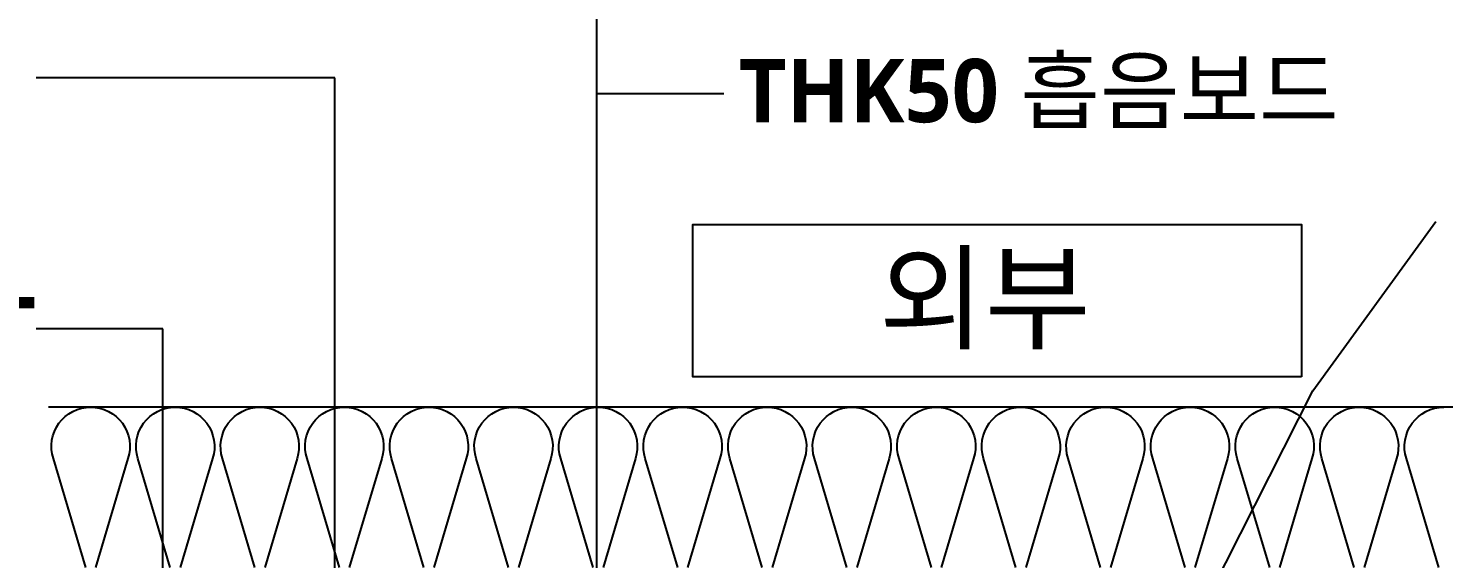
# Model space of a CAD drawing. Extents: x 200 to 24872, y 200 to 5740.
# Drawn here: x 11041 to 11710, y 4977 to 5228 of the extents above; entities that cross this region are included whole.
import ezdxf
from ezdxf.enums import TextEntityAlignment as Align

# ---------------------------------------------------------------- set-up
doc = ezdxf.new("R2010")
doc.units = 0
doc.header["$LTSCALE"] = 10
doc.header["$MEASUREMENT"] = 0
doc.header["$PDSIZE"] = -2
doc.layers.get('0').update_dxf_attribs({"linetype": 'CONTINUOUS'})
doc.layers.get('Defpoints').update_dxf_attribs({"color": 143, "linetype": 'CONTINUOUS'})
for name, color, linetype in [('A-ANNO-LEAD', 4, 'CONTINUOUS'), ('A-ANNO-TEXT1', 7, 'CONTINUOUS'), ('A-DIM', 7, 'CONTINUOUS'), ('A-insul', 251, 'CONTINUOUS'), ('A-ST-AXIS-BUB', 7, 'CONTINUOUS'), ('A-ST-AXIS-DIM', 7, 'CONTINUOUS'), ('A-WALL-GW', 4, 'CONTINUOUS')]:
    doc.layers.add(name, color=color, linetype=linetype)
doc.styles.add('2020음성 1차', font='NanumGothicBold.ttf')
doc.dimstyles.new('DLEADER', dxfattribs={"dimscale": 50, "dimtxt": 3, "dimasz": 3, "dimexe": 1, "dimexo": 8, "dimgap": 1, "dimtad": 1, "dimdec": 0, "dimrnd": 0.25, "dimdsep": 32, "dimtxsty": '2020음성 1차', "dimblk": 'DOT', "dimcen": 5, "dimclrd": 4, "dimclre": 4, "dimclrt": 3, "dimadec": 0, "dimazin": 0, "dimtfac": 1, "dimtdec": 0, "dimtix": 1, "dimtmove": 2, "dimatfit": 1, "dimldrblk": 'DOT', "dimfxl": 1, "dimarcsym": 0})
doc.dimstyles.new('RI-DOT-150', dxfattribs={"dimscale": 150, "dimtxt": 3, "dimasz": 1, "dimexe": 2, "dimexo": 2, "dimgap": 1, "dimtad": 1, "dimdec": 0, "dimzin": 9, "dimdsep": 46, "dimtxsty": '2020음성 1차', "dimcen": 0, "dimclrd": 256, "dimclre": 256, "dimclrt": 3, "dimadec": 0, "dimazin": 0, "dimtm": 1e-09, "dimtfac": 1, "dimtdec": 0, "dimtix": 1, "dimtmove": 2, "dimatfit": 3, "dimfxl": 1.25, "dimtolj": 1, "dimtzin": 0, "dimlwd": -1, "dimlwe": -1, "dimarcsym": 0})

# ---------------------------------------------------------------- blocks, each defined once
blk = doc.blocks.new('DIMDOT')
at = {"layer": 'A-DIM', "color": 7, "linetype": 'Continuous'}
blk.add_line((-2, 0), (2, 0), dxfattribs=at)
for radius in [0.5, 0.25]:
    blk.add_circle((0, 0), radius, dxfattribs=at)
blk = doc.blocks.new('*D135')
at = {"layer": 'A-ST-AXIS-DIM'}
for p, q in [((11035.00000028179, 5048.672318675352), (10815.00000029156, 5048.672318675352)), ((10835.00000029156, 5038.672318675352), (10835.00000029156, 4608.672318942699)), ((11035.00000028466, 4598.672318942699), (10815.00000029156, 4598.672318942699))]:
    blk.add_line(p, q, dxfattribs=at)
at = {"layer": 'Defpoints', "color": 0}
for p in [(11050.00000028179, 5048.672318675352), (10835.00000029156, 4598.672318942699), (11050.00000028466, 4598.672318942699)]:
    blk.add_point(p, dxfattribs=at)
at = {"layer": 'A-ST-AXIS-DIM', "linetype": 'ByBlock', "xscale": 10, "yscale": 10, "zscale": 10}
for p, rotation in [((10835.00000029156, 5048.672318675352), 90), ((10835.00000029156, 4598.672318942699), 270)]:
    blk.add_blockref('DIMDOT', p, dxfattribs=dict(at, rotation=rotation))
at = {"layer": 'A-ST-AXIS-DIM', "color": 3, "ltscale": 10, "insert": (10808.50852301883, 4823.672318809025), "char_height": 30, "attachment_point": 5, "rotation": 90, "style": '2020음성 1차'}
blk.add_mtext('\\A1;450', dxfattribs=at)
blk = doc.blocks.new('_Dot')
at = {"color": 0, "lineweight": -2}
blk.add_line((-0.5, 0), (-1, 0), dxfattribs=at)
at = {"color": 0, "const_width": 0.5}
blk.add_lwpolyline([(-0.25, 0, 1), (0.25, 0, 1)], format="xyb", close=True, dxfattribs=at)
blk = doc.blocks.new('*D156')
at = {"layer": 'A-ST-AXIS-DIM'}
for p, q in [((11035.00000028649, 5048.672318675352), (10895.00000029156, 5048.672318675352)), ((10915.00000029156, 4958.672318675352), (10915.00000029156, 5038.672318675352)), ((11035.00000028601, 4948.672318675352), (10895.00000029156, 4948.672318675352))]:
    blk.add_line(p, q, dxfattribs=at)
at = {"layer": 'Defpoints', "color": 0}
for p in [(10915.00000029156, 5048.672318675352), (11050.00000028649, 5048.672318675352), (11050.00000028601, 4948.672318675352)]:
    blk.add_point(p, dxfattribs=at)
at = {"layer": 'A-ST-AXIS-DIM', "linetype": 'ByBlock', "xscale": 10, "yscale": 10, "zscale": 10}
for p, rotation in [((10915.00000029156, 5048.672318675352), 90), ((10915.00000029156, 4948.672318675352), 270)]:
    blk.add_blockref('DIMDOT', p, dxfattribs=dict(at, rotation=rotation))
at = {"layer": 'A-ST-AXIS-DIM', "color": 3, "ltscale": 10, "insert": (10888.5511366552, 4998.672318675352), "char_height": 30, "attachment_point": 5, "rotation": 90, "style": '2020음성 1차'}
blk.add_mtext('\\A1;100', dxfattribs=at)

msp = doc.modelspace()

# ---------------------------------------------------------------- linework, layer by layer
at = {"layer": 'A-ANNO-LEAD'}
msp.add_line((11369.6031599784, 5196.759025250372), (11309.60315997837, 5196.759025250358), dxfattribs=at)
at = {"layer": 'A-insul'}
for points in [[(11067.67999999694, 4972.912318675799), (11052.35999999564, 5024.432318675412, -0.509267), (11070.01999999502, 5048.672318675858, -0.509267), (11087.67999999564, 5024.432318676306), (11072.35999999694, 4972.912318675918, 0.509267)], [(11107.69999999694, 4972.912318676812), (11092.37999999564, 5024.432318676425, -0.509267), (11110.03999999502, 5048.672318676871, -0.509267), (11127.69999999564, 5024.432318677319), (11112.37999999694, 4972.912318676931, 0.509267)], [(11147.71999999694, 4972.912318677825), (11132.39999999564, 5024.432318677438, -0.509267), (11150.05999999502, 5048.672318677885, -0.509267), (11167.71999999564, 5024.432318678332), (11152.39999999694, 4972.912318677944, 0.509267)], [(11187.73999999694, 4972.912318678838), (11172.41999999564, 5024.432318678451, -0.509267), (11190.07999999502, 5048.672318678898, -0.509267), (11207.73999999564, 5024.432318679345), (11192.41999999694, 4972.912318678957, 0.509267)], [(11227.75999999694, 4972.912318679852), (11212.43999999564, 5024.432318679465, -0.509267), (11230.09999999503, 5048.672318679911, -0.509267), (11247.75999999564, 5024.432318680359), (11232.43999999694, 4972.912318679971, 0.509267)], [(11267.77999999694, 4972.912318680865), (11252.45999999564, 5024.432318680478, -0.509267), (11270.11999999503, 5048.672318680924, -0.509267), (11287.77999999564, 5024.432318681372), (11272.45999999695, 4972.912318680984, 0.509267)], [(11307.79999999695, 4972.912318681878), (11292.47999999564, 5024.432318681491, -0.509267), (11310.13999999503, 5048.672318681937, -0.509267), (11327.79999999564, 5024.432318682385), (11312.47999999695, 4972.912318681997, 0.509267)], [(11347.81999999695, 4972.912318682891), (11332.49999999564, 5024.432318682504, -0.509267), (11350.15999999503, 5048.67231868295, -0.509267), (11367.81999999564, 5024.432318683398), (11352.49999999695, 4972.91231868301, 0.509267)], [(11387.83999999695, 4972.912318683904), (11372.51999999564, 5024.432318683517, -0.509267), (11390.17999999503, 5048.672318683964, -0.509267), (11407.83999999564, 5024.432318684411), (11392.51999999695, 4972.912318684023, 0.509267)], [(11427.85999999695, 4972.912318684917), (11412.53999999564, 5024.43231868453, -0.509267), (11430.19999999503, 5048.672318684977, -0.509267), (11447.85999999564, 5024.432318685424), (11432.53999999695, 4972.912318685037, 0.509267)], [(11467.87999999695, 4972.912318685931), (11452.55999999564, 5024.432318685544, -0.509267), (11470.21999999503, 5048.67231868599, -0.509267), (11487.87999999564, 5024.432318686438), (11472.55999999695, 4972.91231868605, 0.509267)], [(11507.89999999695, 4972.912318686944), (11492.57999999564, 5024.432318686557, -0.509267), (11510.23999999503, 5048.672318687003, -0.509267), (11527.89999999564, 5024.432318687451), (11512.57999999695, 4972.912318687063, 0.509267)], [(11547.91999999695, 4972.912318687957), (11532.59999999564, 5024.43231868757, -0.509267), (11550.25999999503, 5048.672318688016, -0.509267), (11567.91999999564, 5024.432318688464), (11552.59999999695, 4972.912318688076, 0.509267)], [(11587.93999999695, 4972.91231868897), (11572.61999999564, 5024.432318688583, -0.509267), (11590.27999999503, 5048.672318689029, -0.509267), (11607.93999999564, 5024.432318689477), (11592.61999999695, 4972.912318689089, 0.509267)], [(11627.95999999695, 4972.912318689983), (11612.63999999564, 5024.432318689596, -0.509267), (11630.29999999503, 5048.672318690043, -0.509267), (11647.95999999564, 5024.43231869049), (11632.63999999695, 4972.912318690102, 0.509267)], [(11667.97999999695, 4972.912318690996), (11652.65999999564, 5024.432318690609, -0.509267), (11670.31999999503, 5048.672318691056, -0.509267), (11687.97999999564, 5024.432318691503), (11672.65999999695, 4972.912318691116, 0.509267)], [(11707.99999999695, 4972.91231869201), (11692.67999999564, 5024.432318691623, -0.509267), (11710.33999999503, 5048.672318692069, -0.509267)]]:
    msp.add_lwpolyline(points, format="xyb", dxfattribs=at)
at = {"layer": 'A-ST-AXIS-BUB'}
msp.add_lwpolyline([(11642.99999999997, 5063.000000000538), (11354.99999999997, 5063.000000000538), (11354.99999999997, 5135.000000000538), (11642.99999999997, 5135.000000000538)], close=True, dxfattribs=at)
at = {"layer": 'A-WALL-GW'}
msp.add_line((12050.00000030329, 5048.672318700672), (11049.99999999502, 5048.672318675352), dxfattribs=at)

# ---------------------------------------------------------------- texts
at = {"layer": 'A-ANNO-TEXT1', "style": '2020음성 1차'}
msp.add_text('THK50 흡음보드', height=30, dxfattribs=at).set_placement((11376.70418456824, 5198.364827548055), align=Align.MIDDLE_LEFT)
msp.add_text('외부', height=40, dxfattribs=at).set_placement((11442.94172259647, 5080.289623351331))
msp.add_text('C-STUD 150x45x0.8T', height=30, dxfattribs=at).set_placement((11044.16940618693, 5085.75902522682), align=Align.MIDDLE_RIGHT)

# ---------------------------------------------------------------- dimensions: what is measured, and where the dimension line sits
at = {"layer": 'A-ST-AXIS-DIM'}
for base, p1, p2, angle, picture, middle in [((10835.00000029156, 4598.672318942699), (11050.00000028179, 5048.672318675352), (11050.00000028466, 4598.672318942699), 270, '*D135', (10808.50852301883, 4823.672318809025)), ((10915.00000029156, 5048.672318675352), (11050.00000028601, 4948.672318675352), (11050.00000028649, 5048.672318675352), 90, '*D156', (10888.5511366552, 4998.672318675352))]:
    dim = msp.add_linear_dim(base=base, p1=p1, p2=p2, angle=angle, dimstyle='RI-DOT-150', override={"dimscale": 10, "dimexo": 1.5, "dimlunit": 6, "dimblk1": 'DIMDOT', "dimblk2": 'DIMDOT', "dimsah": 1}, dxfattribs=at)
    dim.commit()
    dim.dimension.update_dxf_attribs({"geometry": picture, "text_midpoint": middle})

# ---------------------------------------------------------------- leaders
at = {"layer": 'A-ANNO-LEAD'}
for points, override in [([(11309.60315997837, 4649.75299924938), (11309.60315997837, 5436.759025250314), (11369.60315997837, 5436.759025250314)], {"dimscale": 10, "dimasz": 1.5, "dimclrd": 7}), ([(11185.51051222367, 4750.115796010483), (11185.51051222367, 5204.376047250451), (11044.16940618693, 5204.376047250436)], {"dimscale": 10, "dimclrd": 7}), ([(11547.45382517486, 4857.095315228973), (11648.3402233466, 5056.424645088409), (11706.52296051788, 5136.424645088409)], {"dimscale": 10, "dimclrd": 7}), ([(11104.16940618696, 4823.469969907659), (11104.16940618693, 5085.75902522682), (11044.16940618693, 5085.75902522682)], {"dimscale": 10, "dimclrd": 7})]:
    msp.add_leader(points, dimstyle='DLEADER', override=override, dxfattribs=at)

doc.saveas('drawing.dxf')
